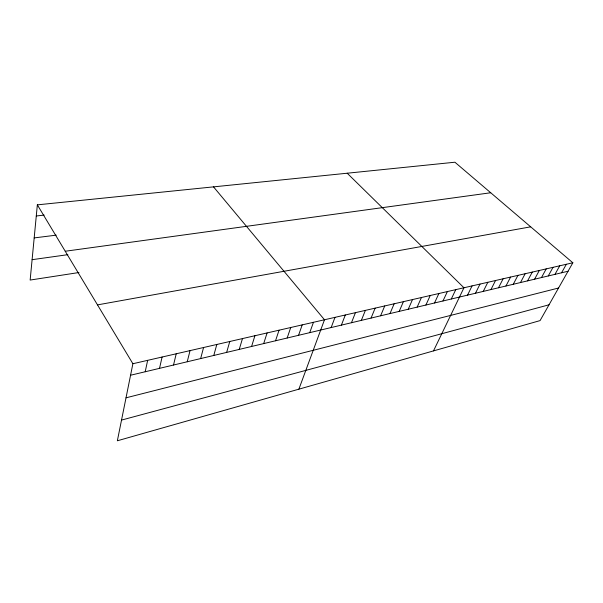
<?xml version="1.0" encoding="UTF-8"?>
<svg xmlns="http://www.w3.org/2000/svg" width="603" height="603" viewBox="0 0 603 603"><rect width="100%" height="100%" fill="white"/><g stroke="black" fill="none" stroke-linecap="round" stroke-linejoin="round"><path stroke-width="0.9" d="M37.348 204.854L132.886 363.73L117.359 440.778L540.069 320.6L572.85 262.78L454.911 162.222L37.348 204.854L30.15 280.056L78.963 272.526M145.202 371.765L147.652 360.338M159.516 368.358L162.094 357.021M173.521 365.034L176.227 353.78M187.224 361.77L190.051 350.614M200.641 358.581L203.573 347.509M213.779 355.461L216.816 344.471M226.638 352.401L229.781 341.494M239.24 349.408L242.474 338.584M251.587 346.476L254.911 335.728M263.684 343.597L267.099 332.931M275.541 340.778L279.038 330.195M287.164 338.012L290.736 327.512M298.56 335.306L302.209 324.874M309.738 332.652L313.462 322.296M298.884 389.169L324.489 319.763L213.522 186.87M331.145 327.557L334.997 317.351M341.396 325.123L345.308 314.985M351.466 322.733L355.438 312.663M361.348 320.381L365.38 310.387M371.064 318.067L375.141 308.141M380.606 315.806L384.729 305.94M389.975 313.575L394.158 303.784M399.194 311.382L403.415 301.658M408.246 309.233L412.512 299.57M417.148 307.115L421.452 297.52M425.899 305.035L430.248 295.5M434.507 302.992L438.886 293.518M442.971 300.98L447.388 291.566M451.293 298.998L455.747 289.651M433.497 350.901L463.963 287.767L347.192 173.219M467.536 295.138L472.051 285.912M475.465 293.254L480.011 284.081M483.267 291.4L487.835 282.287M490.948 289.568L495.538 280.523M498.508 287.774L503.121 278.782M505.947 286.003L510.583 277.071M513.274 284.262L517.932 275.383M520.487 282.551L525.168 273.724M527.587 280.862L532.291 272.089M534.59 279.197L539.308 270.476M541.479 277.561L546.22 268.893M548.27 275.948L553.026 267.333M554.964 274.357L559.735 265.795M561.559 272.79L566.338 264.272M121.527 420.087L549.032 304.794M126.019 397.822L558.544 288.015M130.565 375.239L568.056 271.244M132.886 363.73L572.85 262.78M97.505 304.884L530.685 226.834M32.102 259.682L67.868 254.67M65.245 251.247L490.721 192.756M34.183 237.914L56.222 235.155M36.286 215.98L44.192 215.113"/></g></svg>
